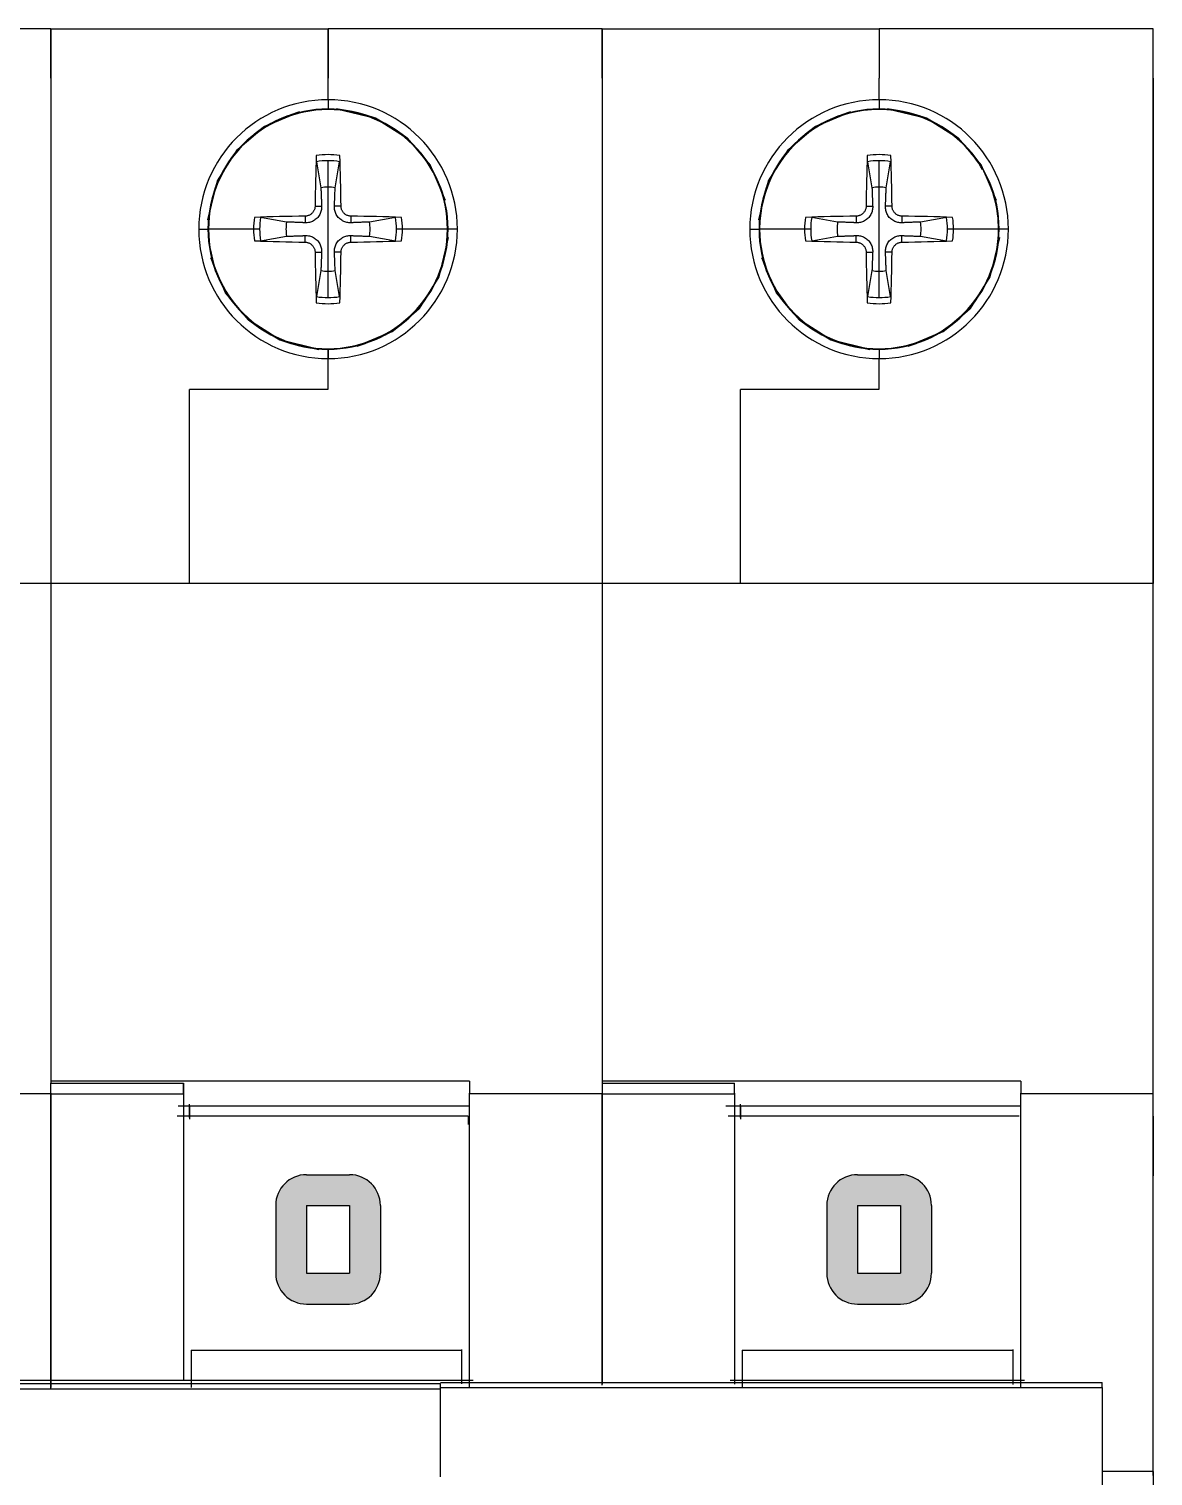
# Model space of a CAD drawing. Header units: inches. Extents: x 274.5 to 346.1, y 101.7 to 190.1.
# Drawn here: x 309.59 to 346.1, y 143.16 to 190.14 of the extents above; entities that cross this region are included whole.
import ezdxf

# ---------------------------------------------------------------- set-up
doc = ezdxf.new("R2010")
doc.units = ezdxf.units.IN
doc.header["$MEASUREMENT"] = 0

msp = doc.modelspace()

# ---------------------------------------------------------------- hatches: boundary and pattern name
h = msp.add_hatch(color=256)
h.paths.add_polyline_path([(321.002, 151.942, 0.414214), (320.002, 152.942), (318.602, 152.942, 0.414214), (317.602, 151.942), (317.602, 149.742, 0.414214), (318.602, 148.742), (320.002, 148.742, 0.414214), (321.002, 149.742)])
h.paths.add_polyline_path([(318.602, 151.942), (320.002, 151.942), (320.002, 149.742), (318.602, 149.742)], flags=16)
h = msp.add_hatch(color=256)
h.paths.add_polyline_path([(338.902, 151.942, 0.414214), (337.902, 152.942), (336.502, 152.942, 0.414214), (335.502, 151.942), (335.502, 149.742, 0.414214), (336.502, 148.742), (337.902, 148.742, 0.414214), (338.902, 149.742)])
h.paths.add_polyline_path([(336.502, 151.942), (337.902, 151.942), (337.902, 149.742), (336.502, 149.742)], flags=16)

# ---------------------------------------------------------------- linework, layer by layer
for p, q in [((310.302, 190.138), (301.402, 190.138)), ((310.302, 190.138), (319.302, 190.138)), ((310.302, 190.138), (310.302, 188.538)), ((310.302, 188.538), (310.302, 190.138)), ((319.302, 188.538), (319.302, 190.138)), ((328.202, 190.138), (319.302, 190.138)), ((319.302, 190.138), (319.302, 188.538)), ((328.202, 190.138), (337.202, 190.138)), ((328.202, 190.138), (328.202, 188.538)), ((328.202, 188.538), (328.202, 190.138)), ((346.102, 190.138), (337.202, 190.138)), ((337.202, 190.138), (337.202, 188.538)), ((346.102, 188.538), (346.102, 190.138)), ((346.102, 188.576), (346.102, 189.576)), ((310.302, 188.538), (310.302, 155.911)), ((319.302, 187.838), (319.302, 188.538)), ((328.202, 188.538), (328.202, 155.572)), ((337.202, 187.838), (337.202, 188.538)), ((346.102, 155.572), (346.102, 188.576)), ((346.102, 188.538), (346.102, 172.138)), ((319.302, 187.838), (319.302, 187.538)), ((337.202, 187.838), (337.202, 187.538)), ((318.926, 185.827), (319.07, 184.984)), ((319.302, 185.004), (319.302, 185.859)), ((319.534, 184.984), (319.678, 185.827)), ((336.826, 185.827), (336.97, 184.984)), ((337.202, 185.004), (337.202, 185.859)), ((337.434, 184.984), (337.578, 185.827)), ((319.302, 183.638), (319.302, 185.004)), ((337.202, 183.638), (337.202, 185.004)), ((318.88, 184.382), (319.094, 184.381)), ((319.724, 184.382), (319.51, 184.381)), ((336.78, 184.382), (336.994, 184.381)), ((337.624, 184.382), (337.41, 184.381)), ((317.955, 183.869), (317.113, 184.014)), ((318.558, 184.06), (318.559, 183.846)), ((320.046, 184.06), (320.045, 183.846)), ((321.491, 184.014), (320.648, 183.869)), ((335.855, 183.869), (335.013, 184.014)), ((336.458, 184.06), (336.459, 183.846)), ((337.946, 184.06), (337.945, 183.846)), ((339.391, 184.014), (338.548, 183.869)), ((315.102, 183.638), (315.402, 183.638)), ((316.882, 183.638), (315.422, 183.638)), ((317.081, 183.638), (316.882, 183.638)), ((317.113, 183.261), (317.955, 183.406)), ((318.558, 183.216), (318.559, 183.43)), ((319.302, 182.271), (319.302, 183.638)), ((320.046, 183.216), (320.045, 183.43)), ((320.648, 183.406), (321.491, 183.261)), ((321.722, 183.638), (321.523, 183.638)), ((323.181, 183.638), (321.722, 183.638)), ((323.502, 183.638), (323.202, 183.638)), ((333.002, 183.638), (333.302, 183.638)), ((334.782, 183.638), (333.322, 183.638)), ((334.981, 183.638), (334.782, 183.638)), ((335.013, 183.261), (335.855, 183.406)), ((336.458, 183.216), (336.459, 183.43)), ((337.202, 182.271), (337.202, 183.638)), ((337.946, 183.216), (337.945, 183.43)), ((338.548, 183.406), (339.391, 183.261)), ((339.622, 183.638), (339.423, 183.638)), ((341.081, 183.638), (339.622, 183.638)), ((341.402, 183.638), (341.102, 183.638)), ((318.88, 182.893), (319.094, 182.895)), ((319.724, 182.893), (319.51, 182.895)), ((336.78, 182.893), (336.994, 182.895)), ((337.624, 182.893), (337.41, 182.895)), ((319.07, 182.291), (318.926, 181.449)), ((319.678, 181.449), (319.534, 182.291)), ((336.97, 182.291), (336.826, 181.449)), ((337.578, 181.449), (337.434, 182.291)), ((319.302, 181.416), (319.302, 182.271)), ((337.202, 181.416), (337.202, 182.271)), ((319.302, 179.438), (319.302, 179.738)), ((319.302, 179.738), (319.302, 179.438)), ((337.202, 179.738), (337.202, 179.438)), ((319.302, 178.438), (319.302, 179.438)), ((337.202, 178.438), (337.202, 179.438)), ((314.802, 178.438), (319.302, 178.438)), ((314.802, 172.138), (314.802, 178.437)), ((332.702, 178.438), (337.202, 178.438)), ((332.702, 172.138), (332.702, 178.437)), ((310.302, 172.138), (292.402, 172.138)), ((328.202, 172.138), (310.302, 172.138)), ((346.102, 172.138), (328.202, 172.138)), ((323.902, 155.979), (310.302, 155.979)), ((323.902, 155.979), (323.902, 155.572)), ((341.802, 155.979), (328.202, 155.979)), ((341.802, 155.979), (341.802, 155.572)), ((310.302, 155.572), (306.002, 155.572)), ((310.302, 155.911), (314.602, 155.911)), ((310.302, 155.572), (310.302, 155.911)), ((310.302, 155.588), (310.302, 146.037)), ((310.302, 146.007), (310.302, 155.588)), ((310.302, 155.572), (314.602, 155.572)), ((314.602, 155.911), (314.602, 155.138)), ((314.602, 155.572), (314.602, 155.911)), ((314.602, 155.588), (314.602, 146.273)), ((323.902, 146.007), (323.902, 155.588)), ((328.202, 155.572), (323.902, 155.572)), ((328.202, 155.911), (332.502, 155.911)), ((328.202, 155.588), (328.202, 146.143)), ((328.202, 146.111), (328.202, 155.588)), ((328.202, 155.572), (332.502, 155.572)), ((332.502, 155.572), (332.502, 155.911)), ((332.502, 155.588), (332.502, 146.143)), ((341.802, 146.007), (341.802, 155.588)), ((346.102, 155.572), (341.802, 155.572)), ((346.102, 143.304), (346.102, 155.572)), ((323.902, 155.166), (314.436, 155.166)), ((314.802, 154.795), (314.802, 155.234)), ((314.802, 155.181), (314.802, 154.741)), ((341.802, 155.166), (332.227, 155.166)), ((332.702, 154.795), (332.702, 155.234)), ((332.702, 155.181), (332.702, 154.741)), ((346.102, 154.837), (346.102, 155.159)), ((323.852, 154.838), (314.396, 154.838)), ((323.852, 154.838), (323.852, 154.568)), ((341.752, 154.838), (332.295, 154.838)), ((346.102, 154.837), (346.102, 152.901)), ((318.602, 152.942), (320.002, 152.942)), ((336.502, 152.942), (337.902, 152.942)), ((346.102, 143.178), (346.102, 152.901)), ((317.602, 151.942), (317.602, 149.742)), ((318.602, 151.942), (320.002, 151.942)), ((318.602, 151.942), (318.602, 149.742)), ((320.002, 151.942), (320.002, 149.742)), ((321.002, 151.942), (321.002, 149.742)), ((335.502, 151.942), (335.502, 149.742)), ((336.502, 151.942), (336.502, 149.742)), ((336.502, 151.942), (337.902, 151.942)), ((337.902, 151.942), (337.902, 149.742)), ((338.902, 151.942), (338.902, 149.742)), ((318.602, 149.742), (320.002, 149.742)), ((336.502, 149.742), (337.902, 149.742)), ((318.602, 148.742), (320.002, 148.742)), ((336.502, 148.742), (337.902, 148.742)), ((314.852, 147.242), (323.652, 147.242)), ((314.852, 147.242), (314.852, 146.031)), ((323.652, 146.157), (323.652, 147.266)), ((332.752, 147.242), (341.552, 147.242)), ((332.752, 147.242), (332.752, 146.031)), ((341.552, 146.157), (341.552, 147.266)), ((341.552, 146.125), (341.552, 147.224)), ((296.665, 146.273), (324.019, 146.273)), ((322.952, 146.153), (297.952, 146.153)), ((322.952, 146.197), (344.452, 146.197)), ((322.952, 145.984), (322.952, 146.153)), ((332.368, 146.273), (341.925, 146.273)), ((344.452, 146.029), (344.452, 146.197)), ((322.952, 145.984), (297.952, 145.984)), ((322.952, 146.029), (344.452, 146.029)), ((322.952, 143.138), (322.952, 145.984)), ((344.452, 146.029), (344.452, 142.588)), ((346.102, 143.304), (344.452, 143.304)), ((346.102, 143.304), (346.102, 141.473))]:
    msp.add_line(p, q)
for points in [[(320.844, 187.237), (321.872, 186.593), (321.594, 186.793), (320.844, 187.237), (320.507, 187.346), (319.572, 187.545), (320.844, 187.237)], [(338.744, 187.237), (339.772, 186.593), (339.494, 186.793), (338.744, 187.237), (338.407, 187.346), (337.472, 187.545), (338.744, 187.237)], [(318.376, 187.443), (318.097, 187.346), (317.238, 186.966), (317.01, 186.793), (316.36, 186.222), (316.147, 185.93), (315.711, 185.202), (315.593, 184.842), (315.397, 183.936), (315.711, 185.202), (316.36, 186.222), (317.238, 186.966), (318.376, 187.443)], [(336.276, 187.443), (335.997, 187.346), (335.138, 186.966), (334.909, 186.793), (334.26, 186.222), (334.047, 185.93), (333.611, 185.202), (333.493, 184.842), (333.297, 183.936), (333.611, 185.202), (334.26, 186.222), (335.138, 186.966), (336.276, 187.443)], [(322.457, 185.93), (321.872, 186.593), (322.62, 185.717), (322.457, 185.93)], [(340.357, 185.93), (339.772, 186.593), (340.52, 185.717), (340.357, 185.93)], [(323.103, 184.58), (323.011, 184.842), (322.62, 185.717), (323.103, 184.58)], [(341.003, 184.58), (340.911, 184.842), (340.52, 185.717), (341.003, 184.58)], [(319.07, 184.984), (319.072, 184.942), (319.073, 184.903), (319.075, 184.866), (319.076, 184.831), (319.077, 184.797), (319.079, 184.765), (319.08, 184.735), (319.081, 184.706), (319.082, 184.679), (319.083, 184.653), (319.084, 184.628), (319.085, 184.604), (319.086, 184.581), (319.087, 184.559), (319.088, 184.538), (319.088, 184.517), (319.089, 184.498), (319.09, 184.479), (319.091, 184.461), (319.091, 184.444), (319.092, 184.427), (319.093, 184.411), (319.093, 184.396), (319.094, 184.381)], [(319.51, 184.381), (319.51, 184.396), (319.511, 184.411), (319.512, 184.427), (319.512, 184.444), (319.513, 184.461), (319.514, 184.479), (319.514, 184.498), (319.515, 184.517), (319.516, 184.538), (319.517, 184.559), (319.518, 184.581), (319.519, 184.604), (319.52, 184.628), (319.52, 184.653), (319.522, 184.679), (319.523, 184.706), (319.524, 184.735), (319.525, 184.765), (319.526, 184.797), (319.528, 184.831), (319.529, 184.866), (319.53, 184.903), (319.532, 184.942), (319.534, 184.984)], [(336.97, 184.984), (336.972, 184.942), (336.973, 184.903), (336.975, 184.866), (336.976, 184.831), (336.977, 184.797), (336.979, 184.765), (336.98, 184.735), (336.981, 184.706), (336.982, 184.679), (336.983, 184.653), (336.984, 184.628), (336.985, 184.604), (336.986, 184.581), (336.987, 184.559), (336.988, 184.538), (336.988, 184.517), (336.989, 184.498), (336.99, 184.479), (336.991, 184.461), (336.991, 184.444), (336.992, 184.427), (336.993, 184.411), (336.993, 184.396), (336.994, 184.381)], [(337.41, 184.381), (337.41, 184.396), (337.411, 184.411), (337.412, 184.427), (337.412, 184.444), (337.413, 184.461), (337.414, 184.479), (337.414, 184.498), (337.415, 184.517), (337.416, 184.538), (337.417, 184.559), (337.418, 184.581), (337.419, 184.604), (337.42, 184.628), (337.42, 184.653), (337.422, 184.679), (337.423, 184.706), (337.424, 184.735), (337.425, 184.765), (337.426, 184.797), (337.428, 184.831), (337.429, 184.866), (337.43, 184.903), (337.432, 184.942), (337.434, 184.984)], [(318.88, 184.382), (318.879, 184.362), (318.877, 184.341), (318.873, 184.32), (318.868, 184.3), (318.862, 184.279), (318.854, 184.259), (318.845, 184.24), (318.835, 184.221), (318.824, 184.203), (318.811, 184.186), (318.798, 184.17), (318.784, 184.155), (318.769, 184.141), (318.753, 184.128), (318.736, 184.116), (318.718, 184.105), (318.7, 184.094), (318.68, 184.085), (318.66, 184.078), (318.64, 184.071), (318.619, 184.066), (318.599, 184.063), (318.578, 184.06), (318.558, 184.06)], [(319.094, 184.381), (319.094, 184.346), (319.092, 184.311), (319.088, 184.277), (319.081, 184.244), (319.073, 184.211), (319.062, 184.179), (319.049, 184.146), (319.033, 184.113), (319.014, 184.081), (318.993, 184.05), (318.97, 184.021), (318.945, 183.995), (318.918, 183.97), (318.889, 183.947), (318.858, 183.925), (318.826, 183.907), (318.793, 183.891), (318.76, 183.877), (318.728, 183.867), (318.696, 183.858), (318.662, 183.852), (318.628, 183.848), (318.593, 183.846), (318.559, 183.846)], [(320.045, 183.846), (320.01, 183.846), (319.976, 183.848), (319.941, 183.852), (319.908, 183.858), (319.876, 183.867), (319.843, 183.877), (319.81, 183.891), (319.777, 183.907), (319.745, 183.925), (319.714, 183.947), (319.685, 183.97), (319.659, 183.995), (319.634, 184.021), (319.611, 184.05), (319.59, 184.081), (319.571, 184.113), (319.555, 184.146), (319.541, 184.179), (319.531, 184.211), (319.522, 184.244), (319.516, 184.277), (319.512, 184.311), (319.51, 184.346), (319.51, 184.381)], [(320.046, 184.06), (320.026, 184.06), (320.005, 184.063), (319.985, 184.066), (319.964, 184.071), (319.944, 184.078), (319.924, 184.085), (319.904, 184.094), (319.885, 184.104), (319.867, 184.116), (319.85, 184.128), (319.834, 184.141), (319.819, 184.155), (319.806, 184.17), (319.792, 184.186), (319.78, 184.203), (319.769, 184.221), (319.758, 184.24), (319.749, 184.259), (319.742, 184.279), (319.735, 184.3), (319.731, 184.32), (319.727, 184.341), (319.725, 184.362), (319.724, 184.382)], [(336.78, 184.382), (336.779, 184.362), (336.777, 184.341), (336.773, 184.32), (336.768, 184.3), (336.762, 184.279), (336.754, 184.259), (336.745, 184.24), (336.735, 184.221), (336.724, 184.203), (336.711, 184.186), (336.698, 184.17), (336.684, 184.155), (336.669, 184.141), (336.653, 184.128), (336.636, 184.116), (336.618, 184.105), (336.6, 184.094), (336.58, 184.085), (336.56, 184.078), (336.54, 184.071), (336.519, 184.066), (336.499, 184.063), (336.478, 184.06), (336.458, 184.06)], [(336.994, 184.381), (336.994, 184.346), (336.992, 184.311), (336.988, 184.277), (336.981, 184.244), (336.973, 184.211), (336.962, 184.179), (336.949, 184.146), (336.933, 184.113), (336.914, 184.081), (336.893, 184.05), (336.87, 184.021), (336.845, 183.995), (336.818, 183.97), (336.789, 183.947), (336.758, 183.925), (336.726, 183.907), (336.693, 183.891), (336.66, 183.877), (336.628, 183.867), (336.596, 183.858), (336.562, 183.852), (336.528, 183.848), (336.493, 183.846), (336.459, 183.846)], [(337.945, 183.846), (337.91, 183.846), (337.876, 183.848), (337.841, 183.852), (337.808, 183.858), (337.776, 183.867), (337.743, 183.877), (337.71, 183.891), (337.677, 183.907), (337.645, 183.925), (337.614, 183.947), (337.585, 183.97), (337.559, 183.995), (337.534, 184.021), (337.511, 184.05), (337.49, 184.081), (337.471, 184.113), (337.455, 184.146), (337.441, 184.179), (337.431, 184.211), (337.422, 184.244), (337.416, 184.277), (337.412, 184.311), (337.41, 184.346), (337.41, 184.381)], [(337.946, 184.06), (337.926, 184.06), (337.905, 184.063), (337.885, 184.066), (337.864, 184.071), (337.844, 184.078), (337.824, 184.085), (337.804, 184.094), (337.785, 184.104), (337.767, 184.116), (337.75, 184.128), (337.734, 184.141), (337.719, 184.155), (337.706, 184.17), (337.692, 184.186), (337.68, 184.203), (337.669, 184.221), (337.658, 184.24), (337.649, 184.259), (337.642, 184.279), (337.635, 184.3), (337.631, 184.32), (337.627, 184.341), (337.625, 184.362), (337.624, 184.382)], [(318.559, 183.846), (318.544, 183.846), (318.528, 183.847), (318.512, 183.848), (318.496, 183.848), (318.478, 183.849), (318.46, 183.85), (318.441, 183.85), (318.422, 183.851), (318.402, 183.852), (318.381, 183.853), (318.359, 183.854), (318.336, 183.854), (318.312, 183.855), (318.287, 183.856), (318.261, 183.857), (318.233, 183.858), (318.204, 183.86), (318.174, 183.861), (318.142, 183.862), (318.109, 183.863), (318.074, 183.865), (318.036, 183.866), (317.997, 183.868), (317.955, 183.869)], [(320.648, 183.869), (320.607, 183.868), (320.567, 183.866), (320.53, 183.865), (320.495, 183.863), (320.461, 183.862), (320.43, 183.861), (320.399, 183.86), (320.371, 183.858), (320.343, 183.857), (320.317, 183.856), (320.292, 183.855), (320.268, 183.854), (320.245, 183.854), (320.223, 183.853), (320.202, 183.852), (320.182, 183.851), (320.162, 183.85), (320.143, 183.85), (320.125, 183.849), (320.108, 183.848), (320.091, 183.848), (320.075, 183.847), (320.06, 183.846), (320.045, 183.846)], [(336.459, 183.846), (336.444, 183.846), (336.428, 183.847), (336.412, 183.848), (336.396, 183.848), (336.378, 183.849), (336.36, 183.85), (336.341, 183.85), (336.322, 183.851), (336.302, 183.852), (336.281, 183.853), (336.259, 183.854), (336.236, 183.854), (336.212, 183.855), (336.187, 183.856), (336.161, 183.857), (336.133, 183.858), (336.104, 183.86), (336.074, 183.861), (336.042, 183.862), (336.009, 183.863), (335.974, 183.865), (335.936, 183.866), (335.897, 183.868), (335.855, 183.869)], [(338.548, 183.869), (338.507, 183.868), (338.467, 183.866), (338.43, 183.865), (338.395, 183.863), (338.361, 183.862), (338.33, 183.861), (338.299, 183.86), (338.271, 183.858), (338.243, 183.857), (338.217, 183.856), (338.192, 183.855), (338.168, 183.854), (338.145, 183.854), (338.123, 183.853), (338.102, 183.852), (338.082, 183.851), (338.062, 183.85), (338.043, 183.85), (338.025, 183.849), (338.008, 183.848), (337.991, 183.848), (337.975, 183.847), (337.96, 183.846), (337.945, 183.846)], [(316.912, 183.255), (316.922, 183.255), (316.932, 183.255), (316.942, 183.255), (316.952, 183.254), (316.961, 183.254), (316.971, 183.254), (316.98, 183.254), (316.99, 183.254), (317, 183.254), (317.01, 183.255), (317.019, 183.255), (317.028, 183.255), (317.037, 183.255), (317.046, 183.256), (317.054, 183.256), (317.062, 183.256), (317.07, 183.257), (317.078, 183.257), (317.084, 183.258), (317.091, 183.259), (317.097, 183.259), (317.103, 183.26), (317.108, 183.261), (317.113, 183.261)], [(317.955, 183.406), (317.997, 183.408), (318.036, 183.409), (318.074, 183.411), (318.109, 183.412), (318.142, 183.413), (318.174, 183.415), (318.204, 183.416), (318.233, 183.417), (318.261, 183.418), (318.287, 183.419), (318.312, 183.42), (318.336, 183.421), (318.359, 183.422), (318.381, 183.423), (318.402, 183.424), (318.422, 183.424), (318.441, 183.425), (318.46, 183.426), (318.478, 183.426), (318.496, 183.427), (318.512, 183.428), (318.528, 183.428), (318.544, 183.429), (318.559, 183.43)], [(318.559, 183.43), (318.593, 183.43), (318.628, 183.428), (318.662, 183.423), (318.696, 183.417), (318.728, 183.409), (318.76, 183.398), (318.793, 183.385), (318.826, 183.369), (318.858, 183.35), (318.889, 183.329), (318.918, 183.305), (318.945, 183.281), (318.97, 183.254), (318.993, 183.225), (319.014, 183.194), (319.033, 183.162), (319.049, 183.129), (319.062, 183.096), (319.073, 183.064), (319.081, 183.032), (319.088, 182.998), (319.092, 182.964), (319.094, 182.929), (319.094, 182.895)], [(319.51, 182.895), (319.51, 182.929), (319.512, 182.964), (319.516, 182.998), (319.522, 183.032), (319.531, 183.064), (319.541, 183.096), (319.555, 183.129), (319.571, 183.162), (319.59, 183.194), (319.611, 183.225), (319.634, 183.254), (319.659, 183.281), (319.685, 183.305), (319.714, 183.329), (319.745, 183.35), (319.777, 183.369), (319.81, 183.385), (319.843, 183.398), (319.876, 183.409), (319.908, 183.417), (319.941, 183.423), (319.976, 183.428), (320.01, 183.43), (320.045, 183.43)], [(320.045, 183.43), (320.06, 183.429), (320.075, 183.428), (320.091, 183.428), (320.108, 183.427), (320.125, 183.426), (320.143, 183.426), (320.162, 183.425), (320.182, 183.424), (320.202, 183.424), (320.223, 183.423), (320.245, 183.422), (320.268, 183.421), (320.292, 183.42), (320.317, 183.419), (320.343, 183.418), (320.371, 183.417), (320.399, 183.416), (320.43, 183.415), (320.461, 183.413), (320.495, 183.412), (320.53, 183.411), (320.567, 183.409), (320.607, 183.408), (320.648, 183.406)], [(320.245, 179.836), (320.507, 179.928), (321.382, 180.319), (321.594, 180.482), (322.257, 181.067), (322.457, 181.345), (322.902, 182.095), (323.011, 182.432), (323.209, 183.367), (322.902, 182.095), (322.257, 181.067), (321.382, 180.319), (320.245, 179.836)], [(335.855, 183.406), (335.897, 183.408), (335.936, 183.409), (335.974, 183.411), (336.009, 183.412), (336.042, 183.413), (336.074, 183.415), (336.104, 183.416), (336.133, 183.417), (336.161, 183.418), (336.187, 183.419), (336.212, 183.42), (336.236, 183.421), (336.259, 183.422), (336.281, 183.423), (336.302, 183.424), (336.322, 183.424), (336.341, 183.425), (336.36, 183.426), (336.378, 183.426), (336.396, 183.427), (336.412, 183.428), (336.428, 183.428), (336.444, 183.429), (336.459, 183.43)], [(336.459, 183.43), (336.493, 183.43), (336.528, 183.428), (336.562, 183.423), (336.596, 183.417), (336.628, 183.409), (336.66, 183.398), (336.693, 183.385), (336.726, 183.369), (336.758, 183.35), (336.789, 183.329), (336.818, 183.305), (336.845, 183.281), (336.87, 183.254), (336.893, 183.225), (336.914, 183.194), (336.933, 183.162), (336.949, 183.129), (336.962, 183.096), (336.973, 183.064), (336.981, 183.032), (336.988, 182.998), (336.992, 182.964), (336.994, 182.929), (336.994, 182.895)], [(337.41, 182.895), (337.41, 182.929), (337.412, 182.964), (337.416, 182.998), (337.422, 183.032), (337.431, 183.064), (337.441, 183.096), (337.455, 183.129), (337.471, 183.162), (337.49, 183.194), (337.511, 183.225), (337.534, 183.254), (337.559, 183.281), (337.585, 183.305), (337.614, 183.329), (337.645, 183.35), (337.677, 183.369), (337.71, 183.385), (337.743, 183.398), (337.776, 183.409), (337.808, 183.417), (337.841, 183.423), (337.876, 183.428), (337.91, 183.43), (337.945, 183.43)], [(337.945, 183.43), (337.96, 183.429), (337.975, 183.428), (337.991, 183.428), (338.008, 183.427), (338.025, 183.426), (338.043, 183.426), (338.062, 183.425), (338.082, 183.424), (338.102, 183.424), (338.123, 183.423), (338.145, 183.422), (338.168, 183.421), (338.192, 183.42), (338.217, 183.419), (338.243, 183.418), (338.271, 183.417), (338.299, 183.416), (338.33, 183.415), (338.361, 183.413), (338.395, 183.412), (338.43, 183.411), (338.467, 183.409), (338.507, 183.408), (338.548, 183.406)], [(338.145, 179.836), (338.407, 179.928), (339.282, 180.319), (339.494, 180.482), (340.157, 181.067), (340.357, 181.345), (340.802, 182.095), (340.911, 182.432), (341.109, 183.367), (340.802, 182.095), (340.157, 181.067), (339.282, 180.319), (338.145, 179.836)], [(318.558, 183.216), (318.578, 183.215), (318.598, 183.213), (318.619, 183.209), (318.64, 183.204), (318.66, 183.198), (318.68, 183.19), (318.699, 183.181), (318.718, 183.171), (318.736, 183.16), (318.753, 183.147), (318.769, 183.134), (318.784, 183.12), (318.798, 183.105), (318.811, 183.089), (318.824, 183.072), (318.835, 183.054), (318.845, 183.036), (318.854, 183.016), (318.862, 182.996), (318.868, 182.976), (318.873, 182.955), (318.877, 182.934), (318.879, 182.914), (318.88, 182.893)], [(319.094, 182.895), (319.093, 182.88), (319.093, 182.864), (319.092, 182.848), (319.091, 182.831), (319.091, 182.814), (319.09, 182.796), (319.089, 182.777), (319.088, 182.758), (319.088, 182.738), (319.087, 182.717), (319.086, 182.695), (319.085, 182.672), (319.084, 182.648), (319.083, 182.623), (319.082, 182.596), (319.081, 182.569), (319.08, 182.54), (319.079, 182.51), (319.077, 182.478), (319.076, 182.445), (319.075, 182.409), (319.073, 182.372), (319.072, 182.333), (319.07, 182.291)], [(319.534, 182.291), (319.532, 182.333), (319.53, 182.372), (319.529, 182.409), (319.528, 182.445), (319.526, 182.478), (319.525, 182.51), (319.524, 182.54), (319.523, 182.569), (319.522, 182.596), (319.52, 182.623), (319.52, 182.648), (319.519, 182.672), (319.518, 182.695), (319.517, 182.717), (319.516, 182.738), (319.515, 182.758), (319.514, 182.777), (319.514, 182.796), (319.513, 182.814), (319.512, 182.831), (319.512, 182.848), (319.511, 182.864), (319.51, 182.88), (319.51, 182.895)], [(319.724, 182.893), (319.725, 182.914), (319.727, 182.934), (319.73, 182.955), (319.735, 182.976), (319.742, 182.996), (319.749, 183.016), (319.758, 183.035), (319.769, 183.054), (319.78, 183.072), (319.792, 183.089), (319.806, 183.105), (319.819, 183.12), (319.834, 183.134), (319.85, 183.147), (319.867, 183.159), (319.885, 183.171), (319.904, 183.181), (319.923, 183.19), (319.943, 183.198), (319.964, 183.204), (319.984, 183.209), (320.005, 183.213), (320.026, 183.215), (320.046, 183.216)], [(336.458, 183.216), (336.478, 183.215), (336.498, 183.213), (336.519, 183.209), (336.54, 183.204), (336.56, 183.198), (336.58, 183.19), (336.599, 183.181), (336.618, 183.171), (336.636, 183.16), (336.653, 183.147), (336.669, 183.134), (336.684, 183.12), (336.698, 183.105), (336.711, 183.089), (336.724, 183.072), (336.735, 183.054), (336.745, 183.036), (336.754, 183.016), (336.762, 182.996), (336.768, 182.976), (336.773, 182.955), (336.777, 182.934), (336.779, 182.914), (336.78, 182.893)], [(336.994, 182.895), (336.993, 182.88), (336.993, 182.864), (336.992, 182.848), (336.991, 182.831), (336.991, 182.814), (336.99, 182.796), (336.989, 182.777), (336.988, 182.758), (336.988, 182.738), (336.987, 182.717), (336.986, 182.695), (336.985, 182.672), (336.984, 182.648), (336.983, 182.623), (336.982, 182.596), (336.981, 182.569), (336.98, 182.54), (336.979, 182.51), (336.977, 182.478), (336.976, 182.445), (336.975, 182.409), (336.973, 182.372), (336.972, 182.333), (336.97, 182.291)], [(337.434, 182.291), (337.432, 182.333), (337.43, 182.372), (337.429, 182.409), (337.428, 182.445), (337.426, 182.478), (337.425, 182.51), (337.424, 182.54), (337.423, 182.569), (337.422, 182.596), (337.42, 182.623), (337.42, 182.648), (337.419, 182.672), (337.418, 182.695), (337.417, 182.717), (337.416, 182.738), (337.415, 182.758), (337.414, 182.777), (337.414, 182.796), (337.413, 182.814), (337.412, 182.831), (337.412, 182.848), (337.411, 182.864), (337.41, 182.88), (337.41, 182.895)], [(337.624, 182.893), (337.625, 182.914), (337.627, 182.934), (337.63, 182.955), (337.635, 182.976), (337.642, 182.996), (337.649, 183.016), (337.658, 183.035), (337.669, 183.054), (337.68, 183.072), (337.692, 183.089), (337.706, 183.105), (337.719, 183.12), (337.734, 183.134), (337.75, 183.147), (337.767, 183.159), (337.785, 183.171), (337.804, 183.181), (337.823, 183.19), (337.843, 183.198), (337.864, 183.204), (337.884, 183.209), (337.905, 183.213), (337.926, 183.215), (337.946, 183.216)], [(315.497, 182.711), (315.593, 182.432), (315.974, 181.574), (315.497, 182.711)], [(333.397, 182.711), (333.493, 182.432), (333.873, 181.574), (333.397, 182.711)], [(316.147, 181.345), (316.717, 180.695), (315.974, 181.574), (316.147, 181.345)], [(334.047, 181.345), (334.617, 180.695), (333.873, 181.574), (334.047, 181.345)], [(317.737, 180.047), (316.717, 180.695), (317.01, 180.482), (317.737, 180.047), (318.097, 179.928), (319.004, 179.732), (317.737, 180.047)], [(335.637, 180.047), (334.617, 180.695), (334.909, 180.482), (335.637, 180.047), (335.997, 179.928), (336.904, 179.732), (335.637, 180.047)]]:
    msp.add_lwpolyline(points)
for centre, radius, start, end in [((319.302, 183.638), 4.2, 90, 180), ((319.302, 183.638), 3.9, 90, 180), ((319.302, 183.638), 3.88, 0, 180), ((319.302, 183.638), 4.2, 0, 90), ((319.302, 183.638), 3.9, 0, 90), ((337.202, 183.638), 4.2, 90, 180), ((337.202, 183.638), 3.9, 90, 180), ((337.202, 183.638), 3.88, 59.9944, 180.0035), ((337.202, 183.638), 4.2, 0, 90), ((337.202, 183.638), 3.9, 0, 90), ((337.202, 183.638), 3.88, 29.9953, 57.9294), ((319.302, 183.638), 2.419, 80.9059, 99.094), ((337.202, 183.638), 2.419, 80.9059, 99.094), ((319.302, 183.635), 2.224, 90.0031, 99.7446), ((319.302, 183.635), 2.224, 80.2554, 89.9969), ((337.202, 183.635), 2.224, 90.0031, 99.7446), ((337.202, 183.635), 2.224, 80.2554, 89.9969), ((337.202, 183.638), 3.88, 359.9965, 28.4771), ((319.302, 183.638), 1.366, 90, 99.7666), ((319.302, 183.638), 1.366, 80.2334, 90), ((337.202, 183.638), 1.366, 90, 99.7666), ((337.202, 183.638), 1.366, 80.2334, 90), ((319.3, 183.638), 2.418, 170.9045, 180.0014), ((319.305, 183.638), 2.224, 170.2554, 179.9969), ((319.302, 183.638), 1.366, 170.2334, 189.7666), ((319.302, 183.638), 1.366, 350.2334, 9.7666), ((319.299, 183.638), 2.224, 0.0031, 9.7446), ((319.303, 183.638), 2.418, 359.9986, 9.0954), ((337.2, 183.638), 2.418, 170.9045, 180.0014), ((337.205, 183.638), 2.224, 170.2554, 179.9969), ((337.202, 183.638), 1.366, 170.2334, 189.7666), ((337.202, 183.638), 1.366, 350.2334, 9.7666), ((337.199, 183.638), 2.224, 0.0031, 9.7446), ((337.203, 183.638), 2.418, 359.9986, 9.0954), ((319.302, 183.638), 4.2, 180, 270), ((319.302, 183.638), 3.9, 180, 270), ((319.302, 183.638), 3.88, 180, 270), ((319.3, 183.638), 2.418, 179.9986, 189.0954), ((319.305, 183.638), 2.224, 180.0031, 189.7446), ((319.302, 183.638), 3.9, 270, 0), ((319.302, 183.638), 4.2, 270, 0), ((319.302, 183.638), 3.88, 270, 0), ((319.299, 183.638), 2.224, 350.2554, 359.9969), ((319.303, 183.638), 2.418, 350.9045, 0.0014), ((337.202, 183.638), 4.2, 180, 270), ((337.202, 183.638), 3.9, 180, 270), ((337.202, 183.638), 3.88, 180, 270), ((337.2, 183.638), 2.418, 179.9986, 189.0954), ((337.205, 183.638), 2.224, 180.0031, 189.7446), ((337.202, 183.638), 3.9, 270, 0), ((337.202, 183.638), 4.2, 270, 0), ((337.202, 183.638), 3.88, 270, 0), ((337.199, 183.638), 2.224, 350.2554, 359.9969), ((337.203, 183.638), 2.418, 350.9045, 0.0014), ((319.302, 183.638), 1.366, 260.2334, 270), ((319.302, 183.638), 1.366, 270, 279.7666), ((337.202, 183.638), 1.366, 260.2334, 270), ((337.202, 183.638), 1.366, 270, 279.7666), ((319.302, 183.641), 2.224, 260.2554, 269.9969), ((319.302, 183.641), 2.224, 270.0031, 279.7446), ((337.202, 183.641), 2.224, 260.2554, 269.9969), ((337.202, 183.641), 2.224, 270.0031, 279.7446), ((319.302, 183.637), 2.419, 260.9059, 279.094), ((337.202, 183.637), 2.419, 260.9059, 279.094), ((318.602, 151.942), 1, 90, 180), ((320.002, 151.942), 1, 0, 90), ((336.502, 151.942), 1, 90, 180), ((337.902, 151.942), 1, 0, 90), ((318.602, 149.742), 1, 180, 270), ((320.002, 149.742), 1, 270, 0), ((336.502, 149.742), 1, 180, 270), ((337.902, 149.742), 1, 270, 0)]:
    msp.add_arc(centre, radius, start, end)
for centre, major_axis, start_param, end_param in [((319.569, 183.636), (-0.052, -7.993), 4.409166, 4.619534), ((319.035, 183.636), (-0.052, 7.993), 4.805244, 5.015612), ((337.469, 183.636), (-0.052, -7.993), 4.409166, 4.619534), ((336.935, 183.636), (-0.052, 7.993), 4.805244, 5.015612), ((319.303, 183.371), (-7.993, -0.052), 4.805244, 5.015612), ((319.3, 183.371), (-7.993, 0.052), 4.409166, 4.619534), ((337.203, 183.371), (-7.993, -0.052), 4.805244, 5.015612), ((337.2, 183.371), (-7.993, 0.052), 4.409166, 4.619534), ((319.303, 183.905), (7.993, -0.052), 4.409166, 4.619534), ((319.3, 183.905), (7.993, 0.052), 4.805244, 5.015612), ((337.203, 183.905), (7.993, -0.052), 4.409166, 4.619534), ((337.2, 183.905), (7.993, 0.052), 4.805244, 5.015612), ((319.569, 183.639), (0.052, -7.993), 4.805244, 5.015612), ((319.035, 183.639), (0.052, 7.993), 4.409166, 4.619534), ((337.469, 183.639), (0.052, -7.993), 4.805244, 5.015612), ((336.935, 183.639), (0.052, 7.993), 4.409166, 4.619534)]:
    msp.add_ellipse(centre, major_axis=major_axis, ratio=0.087156, start_param=start_param, end_param=end_param)

doc.saveas('drawing.dxf')
